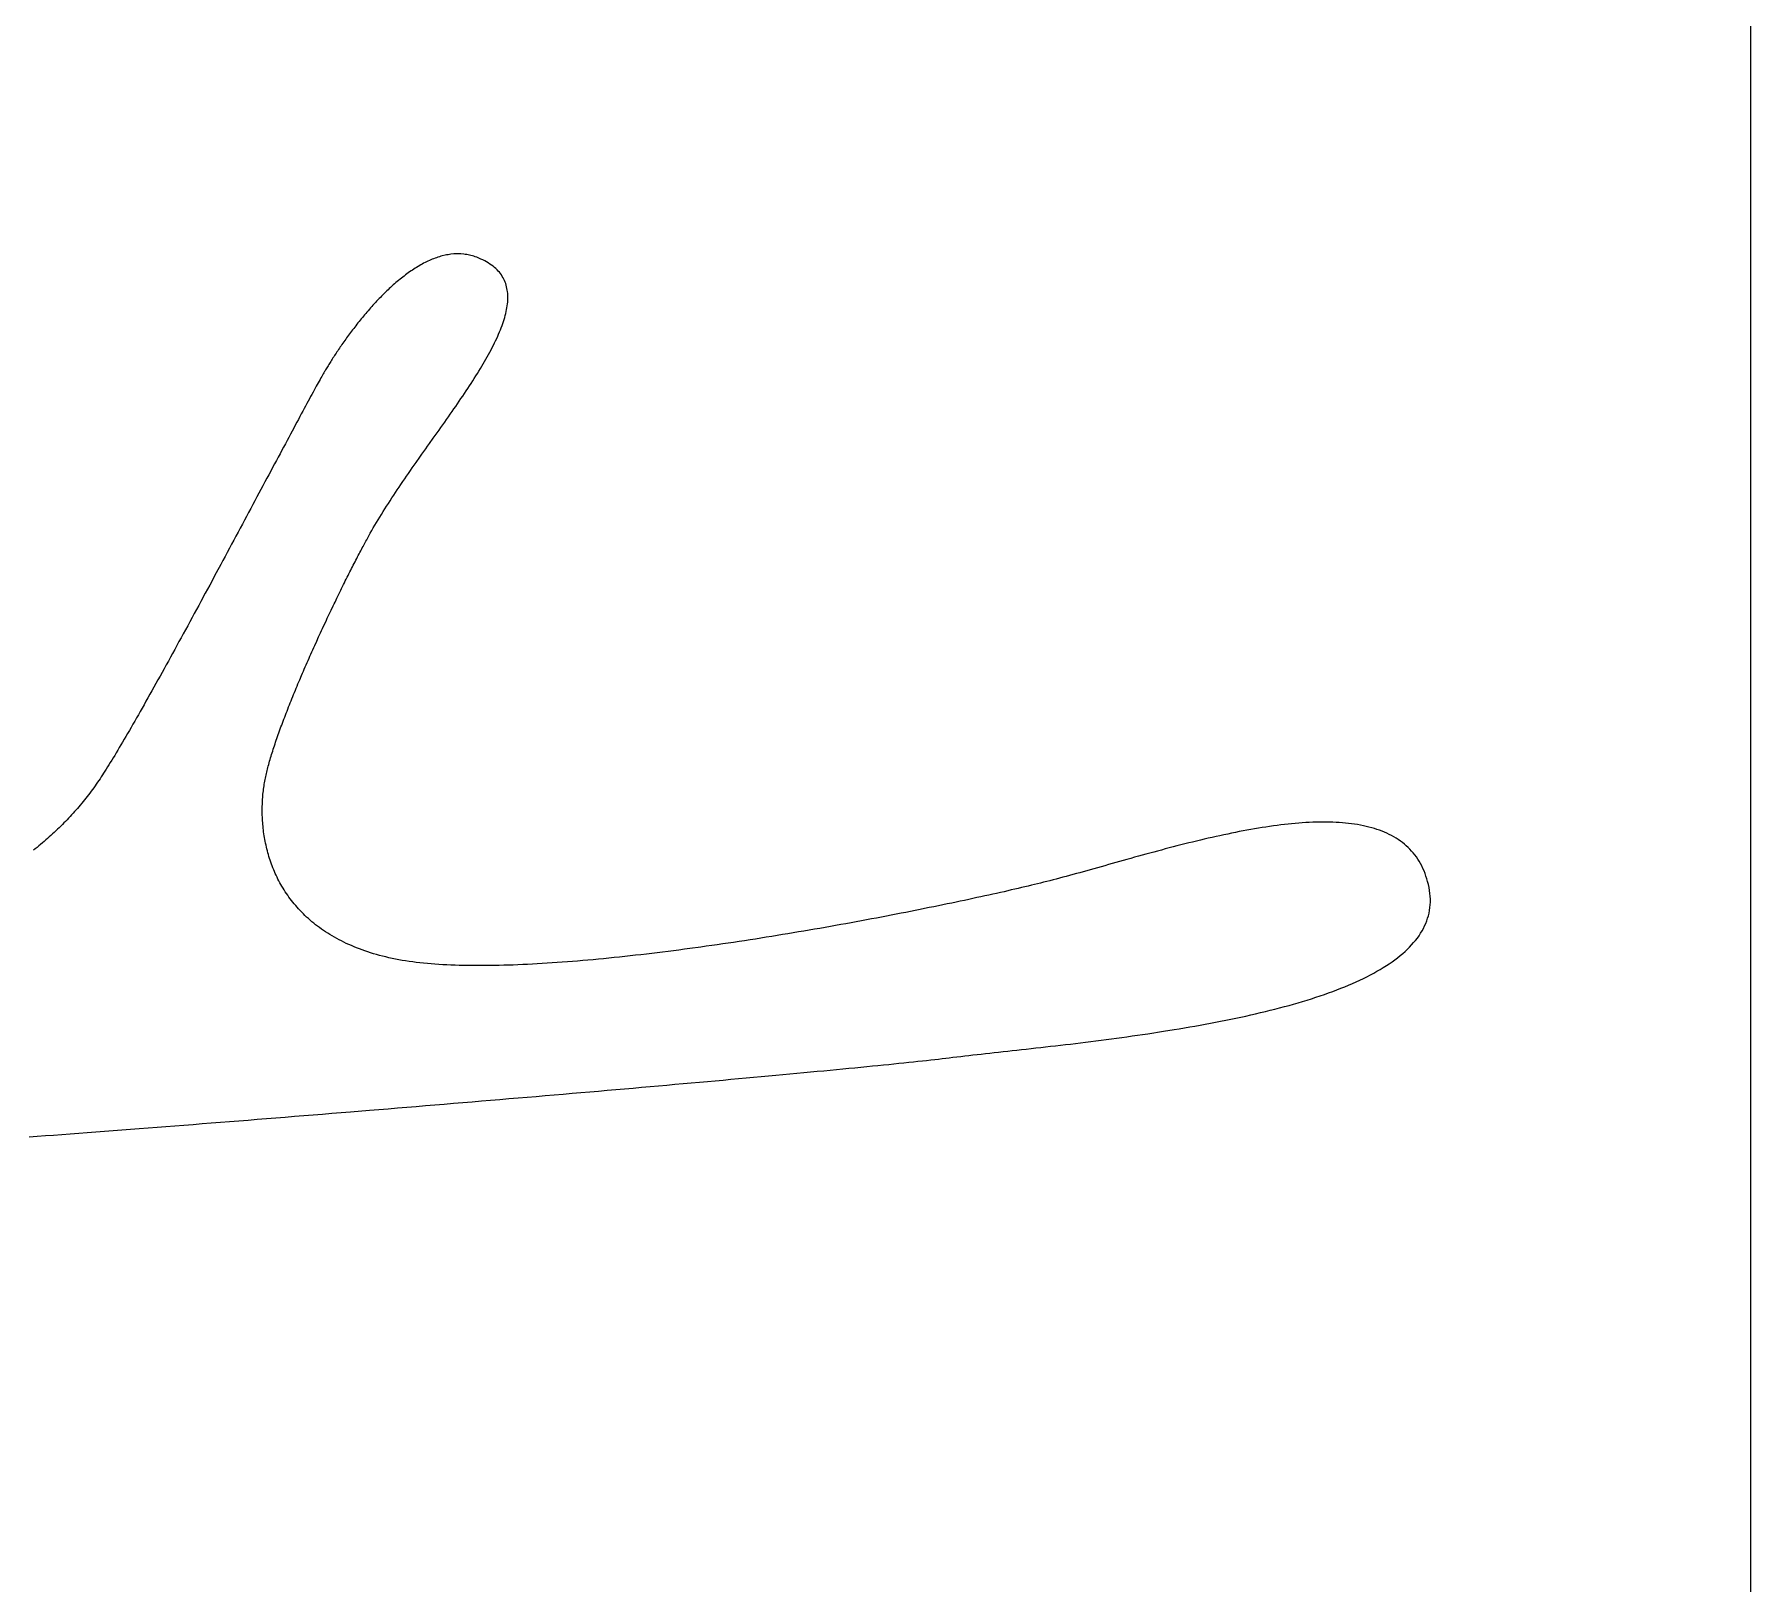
# Model space of a CAD drawing. Extents: x -220 to 640, y 0 to 300.
# Drawn here: x -65.29 to -20, y 171.78 to 212.65 of the extents above; entities that cross this region are included whole.
import ezdxf

# ---------------------------------------------------------------- set-up
doc = ezdxf.new("R2010")
doc.units = 0
doc.linetypes.add('CONTINUOUS2', pattern=[0])
doc.layers.get('0').update_dxf_attribs({"linetype": 'CONTINUOUS'})
doc.layers.add('FT_MACHINE', color=1, linetype='CONTINUOUS')

msp = doc.modelspace()

# ---------------------------------------------------------------- linework, layer by layer
at = {"linetype": 'CONTINUOUS2'}
for p, q in [((-55.166, 206.526), (-55.204, 206.504)), ((-55.092, 206.57), (-55.166, 206.526)), ((-55.054, 206.59), (-55.092, 206.57)), ((-55.017, 206.611), (-55.054, 206.59)), ((-54.98, 206.63), (-55.017, 206.611)), ((-54.942, 206.649), (-54.98, 206.63)), ((-54.904, 206.667), (-54.942, 206.649)), ((-54.867, 206.684), (-54.904, 206.667)), ((-54.791, 206.716), (-54.867, 206.684)), ((-54.753, 206.731), (-54.791, 206.716)), ((-54.715, 206.746), (-54.753, 206.731)), ((-54.677, 206.759), (-54.715, 206.746)), ((-54.639, 206.772), (-54.677, 206.759)), ((-54.602, 206.784), (-54.639, 206.772)), ((-54.563, 206.795), (-54.602, 206.784)), ((-54.525, 206.806), (-54.563, 206.795)), ((-54.449, 206.824), (-54.525, 206.806)), ((-54.411, 206.831), (-54.449, 206.824)), ((-54.373, 206.838), (-54.411, 206.831)), ((-54.335, 206.844), (-54.373, 206.838)), ((-54.297, 206.849), (-54.335, 206.844)), ((-54.221, 206.857), (-54.297, 206.849)), ((-54.183, 206.859), (-54.221, 206.857)), ((-54.145, 206.86), (-54.183, 206.859)), ((-54.069, 206.86), (-54.145, 206.86)), ((-54.032, 206.858), (-54.069, 206.86)), ((-53.956, 206.852), (-54.032, 206.858)), ((-53.918, 206.847), (-53.956, 206.852)), ((-53.88, 206.841), (-53.918, 206.847)), ((-53.843, 206.834), (-53.88, 206.841)), ((-53.805, 206.826), (-53.843, 206.834)), ((-53.768, 206.817), (-53.805, 206.826)), ((-53.73, 206.807), (-53.768, 206.817)), ((-53.693, 206.796), (-53.73, 206.807)), ((-53.656, 206.783), (-53.693, 206.796)), ((-53.618, 206.769), (-53.656, 206.783)), ((-53.562, 206.747), (-53.618, 206.769)), ((-53.507, 206.723), (-53.562, 206.747)), ((-53.455, 206.699), (-53.507, 206.723)), ((-53.405, 206.674), (-53.455, 206.699)), ((-53.357, 206.647), (-53.405, 206.674)), ((-53.311, 206.62), (-53.357, 206.647)), ((-53.267, 206.592), (-53.311, 206.62)), ((-53.226, 206.563), (-53.267, 206.592)), ((-53.186, 206.534), (-53.226, 206.563)), ((-53.149, 206.503), (-53.186, 206.534)), ((-55.748, 206.101), (-55.783, 206.07)), ((-55.713, 206.131), (-55.748, 206.101)), ((-55.677, 206.161), (-55.713, 206.131)), ((-55.641, 206.19), (-55.677, 206.161)), ((-55.606, 206.219), (-55.641, 206.19)), ((-55.57, 206.247), (-55.606, 206.219)), ((-55.533, 206.275), (-55.57, 206.247)), ((-55.497, 206.303), (-55.533, 206.275)), ((-55.461, 206.33), (-55.497, 206.303)), ((-55.388, 206.382), (-55.461, 206.33)), ((-55.351, 206.408), (-55.388, 206.382)), ((-55.315, 206.433), (-55.351, 206.408)), ((-55.278, 206.457), (-55.315, 206.433)), ((-55.241, 206.481), (-55.278, 206.457)), ((-55.204, 206.504), (-55.241, 206.481)), ((-53.114, 206.472), (-53.149, 206.503)), ((-53.08, 206.44), (-53.114, 206.472)), ((-53.049, 206.407), (-53.08, 206.44)), ((-53.019, 206.373), (-53.049, 206.407)), ((-52.992, 206.338), (-53.019, 206.373)), ((-52.966, 206.303), (-52.992, 206.338)), ((-52.942, 206.266), (-52.966, 206.303)), ((-52.92, 206.229), (-52.942, 206.266)), ((-52.901, 206.192), (-52.92, 206.229)), ((-52.882, 206.153), (-52.901, 206.192)), ((-52.866, 206.114), (-52.882, 206.153)), ((-52.851, 206.074), (-52.866, 206.114)), ((-52.838, 206.033), (-52.851, 206.074)), ((-56.226, 205.643), (-56.259, 205.609)), ((-56.193, 205.678), (-56.226, 205.643)), ((-56.16, 205.712), (-56.193, 205.678)), ((-56.127, 205.746), (-56.16, 205.712)), ((-56.093, 205.78), (-56.127, 205.746)), ((-56.059, 205.813), (-56.093, 205.78)), ((-56.026, 205.847), (-56.059, 205.813)), ((-55.991, 205.88), (-56.026, 205.847)), ((-55.957, 205.912), (-55.991, 205.88)), ((-55.923, 205.944), (-55.957, 205.912)), ((-55.888, 205.976), (-55.923, 205.944)), ((-55.853, 206.008), (-55.888, 205.976)), ((-55.818, 206.039), (-55.853, 206.008)), ((-55.783, 206.07), (-55.818, 206.039)), ((-52.827, 205.992), (-52.838, 206.033)), ((-52.818, 205.949), (-52.827, 205.992)), ((-52.81, 205.906), (-52.818, 205.949)), ((-52.804, 205.863), (-52.81, 205.906)), ((-52.799, 205.818), (-52.804, 205.863)), ((-52.8, 205.587), (-52.797, 205.634)), ((-52.796, 205.773), (-52.799, 205.818)), ((-52.797, 205.634), (-52.795, 205.681)), ((-52.795, 205.728), (-52.796, 205.773)), ((-52.795, 205.681), (-52.795, 205.728)), ((-56.634, 205.181), (-56.663, 205.145)), ((-56.604, 205.217), (-56.634, 205.181)), ((-56.574, 205.254), (-56.604, 205.217)), ((-56.543, 205.29), (-56.574, 205.254)), ((-56.513, 205.325), (-56.543, 205.29)), ((-56.482, 205.361), (-56.513, 205.325)), ((-56.45, 205.397), (-56.482, 205.361)), ((-56.419, 205.433), (-56.45, 205.397)), ((-56.388, 205.468), (-56.419, 205.433)), ((-56.356, 205.504), (-56.388, 205.468)), ((-56.324, 205.539), (-56.356, 205.504)), ((-56.291, 205.574), (-56.324, 205.539)), ((-56.259, 205.609), (-56.291, 205.574)), ((-52.894, 205.13), (-52.878, 205.183)), ((-52.878, 205.183), (-52.863, 205.235)), ((-52.863, 205.235), (-52.85, 205.287)), ((-52.85, 205.287), (-52.838, 205.339)), ((-52.838, 205.339), (-52.828, 205.389)), ((-52.828, 205.389), (-52.819, 205.44)), ((-52.819, 205.44), (-52.811, 205.489)), ((-52.811, 205.489), (-52.805, 205.538)), ((-52.805, 205.538), (-52.8, 205.587)), ((-56.997, 204.714), (-57.023, 204.679)), ((-56.971, 204.75), (-56.997, 204.714)), ((-56.945, 204.785), (-56.971, 204.75)), ((-56.918, 204.821), (-56.945, 204.785)), ((-56.891, 204.857), (-56.918, 204.821)), ((-56.863, 204.893), (-56.891, 204.857)), ((-56.836, 204.929), (-56.863, 204.893)), ((-56.808, 204.965), (-56.836, 204.929)), ((-56.779, 205.001), (-56.808, 204.965)), ((-56.751, 205.037), (-56.779, 205.001)), ((-56.722, 205.073), (-56.751, 205.037)), ((-56.693, 205.109), (-56.722, 205.073)), ((-56.663, 205.145), (-56.693, 205.109)), ((-53.063, 204.685), (-53.038, 204.742)), ((-53.038, 204.742), (-53.014, 204.799)), ((-53.014, 204.799), (-52.991, 204.855)), ((-52.991, 204.855), (-52.969, 204.911)), ((-52.969, 204.911), (-52.948, 204.967)), ((-52.948, 204.967), (-52.929, 205.022)), ((-52.929, 205.022), (-52.91, 205.076)), ((-52.91, 205.076), (-52.894, 205.13)), ((-57.308, 204.271), (-57.329, 204.239)), ((-57.286, 204.304), (-57.308, 204.271)), ((-57.264, 204.337), (-57.286, 204.304)), ((-57.241, 204.37), (-57.264, 204.337)), ((-57.218, 204.403), (-57.241, 204.37)), ((-57.195, 204.437), (-57.218, 204.403)), ((-57.172, 204.471), (-57.195, 204.437)), ((-57.148, 204.505), (-57.172, 204.471)), ((-57.124, 204.539), (-57.148, 204.505)), ((-57.099, 204.574), (-57.124, 204.539)), ((-57.074, 204.609), (-57.099, 204.574)), ((-57.049, 204.644), (-57.074, 204.609)), ((-57.023, 204.679), (-57.049, 204.644)), ((-53.303, 204.208), (-53.27, 204.269)), ((-53.27, 204.269), (-53.237, 204.33)), ((-53.237, 204.33), (-53.206, 204.39)), ((-53.206, 204.39), (-53.175, 204.45)), ((-53.175, 204.45), (-53.146, 204.509)), ((-53.146, 204.509), (-53.117, 204.568)), ((-53.117, 204.568), (-53.09, 204.627)), ((-53.09, 204.627), (-53.063, 204.685)), ((-57.588, 203.829), (-57.604, 203.804)), ((-57.572, 203.856), (-57.588, 203.829)), ((-57.556, 203.882), (-57.572, 203.856)), ((-57.539, 203.91), (-57.556, 203.882)), ((-57.522, 203.938), (-57.539, 203.91)), ((-57.505, 203.966), (-57.522, 203.938)), ((-57.487, 203.994), (-57.505, 203.966)), ((-57.469, 204.024), (-57.487, 203.994)), ((-57.45, 204.053), (-57.469, 204.024)), ((-57.431, 204.083), (-57.45, 204.053)), ((-57.411, 204.114), (-57.431, 204.083)), ((-57.391, 204.144), (-57.411, 204.114)), ((-57.371, 204.176), (-57.391, 204.144)), ((-57.35, 204.207), (-57.371, 204.176)), ((-57.329, 204.239), (-57.35, 204.207)), ((-53.56, 203.768), (-53.52, 203.832)), ((-53.52, 203.832), (-53.482, 203.896)), ((-53.482, 203.896), (-53.445, 203.959)), ((-53.445, 203.959), (-53.408, 204.022)), ((-53.408, 204.022), (-53.372, 204.084)), ((-53.372, 204.084), (-53.337, 204.146)), ((-53.337, 204.146), (-53.303, 204.208)), ((-57.851, 203.365), (-57.879, 203.315)), ((-57.824, 203.414), (-57.851, 203.365)), ((-57.799, 203.46), (-57.824, 203.414)), ((-57.774, 203.504), (-57.799, 203.46)), ((-57.751, 203.546), (-57.774, 203.504)), ((-57.728, 203.586), (-57.751, 203.546)), ((-57.707, 203.624), (-57.728, 203.586)), ((-57.687, 203.659), (-57.707, 203.624)), ((-57.668, 203.693), (-57.687, 203.659)), ((-57.651, 203.724), (-57.668, 203.693)), ((-57.634, 203.752), (-57.651, 203.724)), ((-57.619, 203.778), (-57.634, 203.752)), ((-57.604, 203.804), (-57.619, 203.778)), ((-53.852, 203.31), (-53.808, 203.376)), ((-53.808, 203.376), (-53.765, 203.443)), ((-53.765, 203.443), (-53.723, 203.508)), ((-53.723, 203.508), (-53.681, 203.574)), ((-53.681, 203.574), (-53.64, 203.639)), ((-53.64, 203.639), (-53.599, 203.704)), ((-53.599, 203.704), (-53.56, 203.768)), ((-58.1, 202.908), (-58.135, 202.843)), ((-58.065, 202.972), (-58.1, 202.908)), ((-58.032, 203.034), (-58.065, 202.972)), ((-57.999, 203.094), (-58.032, 203.034)), ((-57.968, 203.152), (-57.999, 203.094)), ((-57.937, 203.208), (-57.968, 203.152)), ((-57.907, 203.263), (-57.937, 203.208)), ((-57.879, 203.315), (-57.907, 203.263)), ((-54.172, 202.837), (-54.125, 202.905)), ((-54.125, 202.905), (-54.078, 202.973)), ((-54.078, 202.973), (-54.032, 203.041)), ((-54.032, 203.041), (-53.986, 203.109)), ((-53.986, 203.109), (-53.941, 203.176)), ((-53.941, 203.176), (-53.896, 203.243)), ((-53.896, 203.243), (-53.852, 203.31)), ((-58.324, 202.491), (-58.364, 202.416)), ((-58.285, 202.565), (-58.324, 202.491)), ((-58.246, 202.637), (-58.285, 202.565)), ((-58.208, 202.707), (-58.246, 202.637)), ((-58.171, 202.776), (-58.208, 202.707)), ((-58.135, 202.843), (-58.171, 202.776)), ((-54.462, 202.422), (-54.413, 202.491)), ((-54.413, 202.491), (-54.364, 202.561)), ((-54.364, 202.561), (-54.316, 202.63)), ((-54.316, 202.63), (-54.268, 202.699)), ((-54.268, 202.699), (-54.22, 202.768)), ((-54.22, 202.768), (-54.172, 202.837)), ((-58.577, 202.019), (-58.622, 201.935)), ((-58.533, 202.101), (-58.577, 202.019)), ((-58.49, 202.182), (-58.533, 202.101)), ((-58.447, 202.261), (-58.49, 202.182)), ((-58.406, 202.339), (-58.447, 202.261)), ((-58.364, 202.416), (-58.406, 202.339)), ((-54.863, 201.857), (-54.762, 201.999)), ((-54.762, 201.999), (-54.711, 202.07)), ((-54.711, 202.07), (-54.661, 202.141)), ((-54.661, 202.141), (-54.611, 202.211)), ((-54.611, 202.211), (-54.561, 202.281)), ((-54.561, 202.281), (-54.512, 202.352)), ((-54.512, 202.352), (-54.462, 202.422)), ((-58.807, 201.588), (-58.855, 201.498)), ((-58.76, 201.677), (-58.807, 201.588)), ((-58.713, 201.764), (-58.76, 201.677)), ((-58.667, 201.85), (-58.713, 201.764)), ((-58.622, 201.935), (-58.667, 201.85)), ((-55.116, 201.5), (-55.065, 201.571)), ((-55.065, 201.571), (-55.015, 201.643)), ((-55.015, 201.643), (-54.964, 201.714)), ((-54.964, 201.714), (-54.913, 201.786)), ((-54.913, 201.786), (-54.863, 201.857)), ((-59.053, 201.129), (-59.103, 201.034)), ((-59.002, 201.223), (-59.053, 201.129)), ((-58.953, 201.316), (-59.002, 201.223)), ((-58.904, 201.408), (-58.953, 201.316)), ((-58.855, 201.498), (-58.904, 201.408)), ((-55.418, 201.068), (-55.368, 201.14)), ((-55.368, 201.14), (-55.318, 201.212)), ((-55.318, 201.212), (-55.267, 201.284)), ((-55.267, 201.284), (-55.217, 201.356)), ((-55.217, 201.356), (-55.116, 201.5)), ((-59.311, 200.645), (-59.364, 200.546)), ((-59.258, 200.744), (-59.311, 200.645)), ((-59.206, 200.841), (-59.258, 200.744)), ((-59.154, 200.938), (-59.206, 200.841)), ((-59.103, 201.034), (-59.154, 200.938)), ((-55.712, 200.635), (-55.664, 200.707)), ((-55.664, 200.707), (-55.615, 200.779)), ((-55.615, 200.779), (-55.566, 200.852)), ((-55.566, 200.852), (-55.517, 200.924)), ((-55.517, 200.924), (-55.467, 200.996)), ((-55.467, 200.996), (-55.418, 201.068)), ((-59.525, 200.243), (-59.58, 200.141)), ((-59.471, 200.345), (-59.525, 200.243)), ((-59.417, 200.446), (-59.471, 200.345)), ((-59.364, 200.546), (-59.417, 200.446)), ((-56.041, 200.131), (-55.995, 200.203)), ((-55.995, 200.203), (-55.949, 200.275)), ((-55.949, 200.275), (-55.903, 200.347)), ((-55.903, 200.347), (-55.856, 200.419)), ((-55.856, 200.419), (-55.808, 200.491)), ((-55.808, 200.491), (-55.761, 200.563)), ((-55.761, 200.563), (-55.712, 200.635)), ((-59.745, 199.831), (-59.801, 199.727)), ((-59.69, 199.935), (-59.745, 199.831)), ((-59.635, 200.039), (-59.69, 199.935)), ((-59.58, 200.141), (-59.635, 200.039)), ((-56.303, 199.702), (-56.261, 199.773)), ((-56.261, 199.773), (-56.218, 199.844)), ((-56.218, 199.844), (-56.175, 199.916)), ((-56.175, 199.916), (-56.131, 199.987)), ((-56.131, 199.987), (-56.086, 200.059)), ((-56.086, 200.059), (-56.041, 200.131)), ((-60.027, 199.305), (-60.084, 199.198)), ((-59.97, 199.411), (-60.027, 199.305)), ((-59.914, 199.517), (-59.97, 199.411)), ((-59.857, 199.622), (-59.914, 199.517)), ((-59.801, 199.727), (-59.857, 199.622)), ((-56.558, 199.249), (-56.539, 199.284)), ((-56.539, 199.284), (-56.52, 199.318)), ((-56.52, 199.318), (-56.502, 199.352)), ((-56.502, 199.352), (-56.483, 199.385)), ((-56.483, 199.385), (-56.465, 199.418)), ((-56.465, 199.418), (-56.426, 199.488)), ((-56.426, 199.488), (-56.386, 199.559)), ((-56.386, 199.559), (-56.345, 199.63)), ((-56.345, 199.63), (-56.303, 199.702)), ((-60.257, 198.877), (-60.314, 198.769)), ((-60.199, 198.984), (-60.257, 198.877)), ((-60.142, 199.091), (-60.199, 198.984)), ((-60.084, 199.198), (-60.142, 199.091)), ((-56.784, 198.821), (-56.762, 198.863)), ((-56.762, 198.863), (-56.741, 198.904)), ((-56.741, 198.904), (-56.72, 198.945)), ((-56.72, 198.945), (-56.699, 198.985)), ((-56.699, 198.985), (-56.678, 199.024)), ((-56.678, 199.024), (-56.657, 199.063)), ((-56.657, 199.063), (-56.637, 199.102)), ((-56.637, 199.102), (-56.617, 199.14)), ((-56.617, 199.14), (-56.597, 199.177)), ((-56.597, 199.177), (-56.577, 199.213)), ((-56.577, 199.213), (-56.558, 199.249)), ((-60.488, 198.446), (-60.663, 198.122)), ((-60.372, 198.662), (-60.488, 198.446)), ((-60.314, 198.769), (-60.372, 198.662)), ((-57.036, 198.326), (-57.012, 198.374)), ((-57.012, 198.374), (-56.989, 198.421)), ((-56.989, 198.421), (-56.965, 198.467)), ((-56.965, 198.467), (-56.942, 198.513)), ((-56.942, 198.513), (-56.919, 198.559)), ((-56.919, 198.559), (-56.896, 198.604)), ((-56.896, 198.604), (-56.873, 198.648)), ((-56.873, 198.648), (-56.851, 198.692)), ((-56.851, 198.692), (-56.828, 198.736)), ((-56.828, 198.736), (-56.806, 198.778)), ((-56.806, 198.778), (-56.784, 198.821)), ((-60.663, 198.122), (-60.779, 197.906)), ((-57.255, 197.882), (-57.206, 197.984)), ((-57.206, 197.984), (-57.181, 198.034)), ((-57.181, 198.034), (-57.157, 198.083)), ((-57.157, 198.083), (-57.132, 198.133)), ((-57.132, 198.133), (-57.108, 198.182)), ((-57.108, 198.182), (-57.084, 198.23)), ((-57.084, 198.23), (-57.06, 198.279)), ((-57.06, 198.279), (-57.036, 198.326)), ((-61.012, 197.475), (-61.07, 197.368)), ((-60.954, 197.583), (-61.012, 197.475)), ((-60.896, 197.69), (-60.954, 197.583)), ((-60.779, 197.906), (-60.896, 197.69)), ((-57.457, 197.464), (-57.406, 197.57)), ((-57.406, 197.57), (-57.381, 197.623)), ((-57.381, 197.623), (-57.356, 197.675)), ((-57.356, 197.675), (-57.33, 197.728)), ((-57.33, 197.728), (-57.305, 197.779)), ((-57.305, 197.779), (-57.28, 197.831)), ((-57.28, 197.831), (-57.255, 197.882)), ((-61.244, 197.049), (-61.301, 196.944)), ((-61.186, 197.155), (-61.244, 197.049)), ((-61.128, 197.262), (-61.186, 197.155)), ((-61.07, 197.368), (-61.128, 197.262)), ((-57.687, 196.974), (-57.584, 197.194)), ((-57.584, 197.194), (-57.559, 197.248)), ((-57.559, 197.248), (-57.533, 197.303)), ((-57.533, 197.303), (-57.508, 197.357)), ((-57.508, 197.357), (-57.482, 197.41)), ((-57.482, 197.41), (-57.457, 197.464)), ((-61.473, 196.629), (-61.53, 196.526)), ((-61.416, 196.734), (-61.473, 196.629)), ((-61.359, 196.838), (-61.416, 196.734)), ((-61.301, 196.944), (-61.359, 196.838)), ((-57.891, 196.528), (-57.84, 196.64)), ((-57.84, 196.64), (-57.789, 196.752)), ((-57.789, 196.752), (-57.764, 196.808)), ((-57.764, 196.808), (-57.738, 196.863)), ((-57.738, 196.863), (-57.713, 196.919)), ((-57.713, 196.919), (-57.687, 196.974)), ((-61.754, 196.116), (-61.81, 196.016)), ((-61.699, 196.218), (-61.754, 196.116)), ((-61.642, 196.32), (-61.699, 196.218)), ((-61.586, 196.422), (-61.642, 196.32)), ((-61.53, 196.526), (-61.586, 196.422)), ((-58.092, 196.076), (-58.067, 196.133)), ((-58.067, 196.133), (-58.042, 196.189)), ((-58.042, 196.189), (-58.017, 196.246)), ((-58.017, 196.246), (-57.992, 196.302)), ((-57.992, 196.302), (-57.967, 196.359)), ((-57.967, 196.359), (-57.942, 196.415)), ((-57.942, 196.415), (-57.916, 196.471)), ((-57.916, 196.471), (-57.891, 196.528)), ((-61.974, 195.719), (-62.028, 195.621)), ((-61.92, 195.817), (-61.974, 195.719)), ((-61.865, 195.916), (-61.92, 195.817)), ((-61.81, 196.016), (-61.865, 195.916)), ((-58.286, 195.625), (-58.238, 195.737)), ((-58.238, 195.737), (-58.214, 195.794)), ((-58.214, 195.794), (-58.19, 195.85)), ((-58.19, 195.85), (-58.166, 195.907)), ((-58.166, 195.907), (-58.141, 195.963)), ((-58.141, 195.963), (-58.117, 196.02)), ((-58.117, 196.02), (-58.092, 196.076)), ((-62.24, 195.241), (-62.292, 195.148)), ((-62.188, 195.335), (-62.24, 195.241)), ((-62.135, 195.429), (-62.188, 195.335)), ((-62.082, 195.525), (-62.135, 195.429)), ((-62.028, 195.621), (-62.082, 195.525)), ((-58.471, 195.179), (-58.449, 195.235)), ((-58.449, 195.235), (-58.426, 195.29)), ((-58.426, 195.29), (-58.403, 195.345)), ((-58.403, 195.345), (-58.38, 195.401)), ((-58.38, 195.401), (-58.357, 195.457)), ((-58.357, 195.457), (-58.333, 195.513)), ((-58.333, 195.513), (-58.31, 195.569)), ((-58.31, 195.569), (-58.286, 195.625)), ((-62.495, 194.789), (-62.545, 194.702)), ((-62.445, 194.877), (-62.495, 194.789)), ((-62.395, 194.966), (-62.445, 194.877)), ((-62.344, 195.057), (-62.395, 194.966)), ((-62.292, 195.148), (-62.344, 195.057)), ((-58.644, 194.745), (-58.623, 194.798)), ((-58.623, 194.798), (-58.602, 194.852)), ((-58.602, 194.852), (-58.581, 194.906)), ((-58.581, 194.906), (-58.559, 194.96)), ((-58.559, 194.96), (-58.537, 195.015)), ((-58.537, 195.015), (-58.516, 195.07)), ((-58.516, 195.07), (-58.493, 195.124)), ((-58.493, 195.124), (-58.471, 195.179)), ((-62.737, 194.366), (-62.783, 194.286)), ((-62.69, 194.448), (-62.737, 194.366)), ((-62.642, 194.531), (-62.69, 194.448)), ((-62.594, 194.616), (-62.642, 194.531)), ((-62.545, 194.702), (-62.594, 194.616)), ((-58.819, 194.276), (-58.801, 194.327)), ((-58.801, 194.327), (-58.782, 194.378)), ((-58.782, 194.378), (-58.763, 194.43)), ((-58.763, 194.43), (-58.744, 194.481)), ((-58.744, 194.481), (-58.724, 194.534)), ((-58.724, 194.534), (-58.704, 194.586)), ((-58.704, 194.586), (-58.684, 194.639)), ((-58.684, 194.639), (-58.664, 194.692)), ((-58.664, 194.692), (-58.644, 194.745)), ((-63.005, 193.905), (-63.048, 193.833)), ((-62.962, 193.978), (-63.005, 193.905)), ((-62.919, 194.053), (-62.962, 193.978)), ((-62.874, 194.129), (-62.919, 194.053)), ((-62.829, 194.207), (-62.874, 194.129)), ((-62.783, 194.286), (-62.829, 194.207)), ((-58.971, 193.836), (-58.955, 193.883)), ((-58.955, 193.883), (-58.939, 193.931)), ((-58.939, 193.931), (-58.923, 193.979)), ((-58.923, 193.979), (-58.906, 194.028)), ((-58.906, 194.028), (-58.89, 194.077)), ((-58.89, 194.077), (-58.872, 194.126)), ((-58.872, 194.126), (-58.855, 194.176)), ((-58.855, 194.176), (-58.837, 194.226)), ((-58.837, 194.226), (-58.819, 194.276)), ((-63.286, 193.439), (-63.322, 193.38)), ((-63.248, 193.501), (-63.286, 193.439)), ((-63.209, 193.564), (-63.248, 193.501)), ((-63.17, 193.629), (-63.209, 193.564)), ((-63.13, 193.695), (-63.17, 193.629)), ((-63.089, 193.763), (-63.13, 193.695)), ((-63.048, 193.833), (-63.089, 193.763)), ((-59.106, 193.389), (-59.094, 193.432)), ((-59.094, 193.432), (-59.082, 193.475)), ((-59.082, 193.475), (-59.069, 193.518)), ((-59.069, 193.518), (-59.056, 193.562)), ((-59.056, 193.562), (-59.043, 193.606)), ((-59.043, 193.606), (-59.029, 193.651)), ((-59.029, 193.651), (-59.015, 193.697)), ((-59.015, 193.697), (-59.001, 193.743)), ((-59.001, 193.743), (-58.986, 193.789)), ((-58.986, 193.789), (-58.971, 193.836)), ((-63.59, 192.966), (-63.622, 192.918)), ((-63.557, 193.014), (-63.59, 192.966)), ((-63.525, 193.062), (-63.557, 193.014)), ((-63.493, 193.111), (-63.525, 193.062)), ((-63.461, 193.161), (-63.493, 193.111)), ((-63.427, 193.213), (-63.461, 193.161)), ((-63.393, 193.267), (-63.427, 193.213)), ((-63.358, 193.322), (-63.393, 193.267)), ((-63.322, 193.38), (-63.358, 193.322)), ((-59.217, 192.907), (-59.21, 192.948)), ((-59.21, 192.948), (-59.202, 192.989)), ((-59.202, 192.989), (-59.194, 193.029)), ((-59.194, 193.029), (-59.186, 193.069)), ((-59.186, 193.069), (-59.177, 193.108)), ((-59.177, 193.108), (-59.168, 193.147)), ((-59.168, 193.147), (-59.159, 193.186)), ((-59.159, 193.186), (-59.149, 193.226)), ((-59.149, 193.226), (-59.139, 193.266)), ((-59.139, 193.266), (-59.129, 193.306)), ((-59.129, 193.306), (-59.117, 193.348)), ((-59.117, 193.348), (-59.106, 193.389)), ((-63.932, 192.499), (-63.968, 192.454)), ((-63.896, 192.545), (-63.932, 192.499)), ((-63.861, 192.59), (-63.896, 192.545)), ((-63.826, 192.636), (-63.861, 192.59)), ((-63.791, 192.683), (-63.826, 192.636)), ((-63.757, 192.729), (-63.791, 192.683)), ((-63.723, 192.776), (-63.757, 192.729)), ((-63.689, 192.823), (-63.723, 192.776)), ((-63.655, 192.87), (-63.689, 192.823)), ((-63.622, 192.918), (-63.655, 192.87)), ((-59.267, 192.47), (-59.264, 192.516)), ((-59.264, 192.516), (-59.261, 192.561)), ((-59.261, 192.561), (-59.257, 192.605)), ((-59.257, 192.605), (-59.252, 192.65)), ((-59.252, 192.65), (-59.247, 192.693)), ((-59.247, 192.693), (-59.242, 192.737)), ((-59.242, 192.737), (-59.236, 192.78)), ((-59.236, 192.78), (-59.23, 192.823)), ((-59.23, 192.823), (-59.224, 192.865)), ((-59.224, 192.865), (-59.217, 192.907)), ((-64.308, 192.057), (-64.347, 192.014)), ((-64.269, 192.1), (-64.308, 192.057)), ((-64.23, 192.144), (-64.269, 192.1)), ((-64.191, 192.187), (-64.23, 192.144)), ((-64.153, 192.231), (-64.191, 192.187)), ((-64.115, 192.275), (-64.153, 192.231)), ((-64.078, 192.319), (-64.115, 192.275)), ((-64.041, 192.364), (-64.078, 192.319)), ((-64.004, 192.409), (-64.041, 192.364)), ((-63.968, 192.454), (-64.004, 192.409)), ((-59.277, 192.192), (-59.276, 192.239)), ((-59.277, 192.145), (-59.277, 192.192)), ((-59.276, 192.097), (-59.277, 192.145)), ((-59.276, 192.286), (-59.274, 192.333)), ((-59.276, 192.239), (-59.276, 192.286)), ((-59.275, 192.049), (-59.276, 192.097)), ((-59.273, 192.001), (-59.275, 192.049)), ((-59.274, 192.333), (-59.273, 192.379)), ((-59.273, 192.379), (-59.27, 192.425)), ((-59.27, 192.425), (-59.267, 192.47)), ((-64.763, 191.598), (-64.807, 191.557)), ((-64.72, 191.638), (-64.763, 191.598)), ((-64.677, 191.679), (-64.72, 191.638)), ((-64.634, 191.72), (-64.677, 191.679)), ((-64.592, 191.762), (-64.634, 191.72)), ((-64.55, 191.803), (-64.592, 191.762)), ((-64.509, 191.845), (-64.55, 191.803)), ((-64.468, 191.887), (-64.509, 191.845)), ((-64.427, 191.929), (-64.468, 191.887)), ((-64.387, 191.971), (-64.427, 191.929)), ((-64.347, 192.014), (-64.387, 191.971)), ((-59.271, 191.953), (-59.273, 192.001)), ((-59.268, 191.904), (-59.271, 191.953)), ((-59.265, 191.855), (-59.268, 191.904)), ((-59.261, 191.807), (-59.265, 191.855)), ((-59.256, 191.757), (-59.261, 191.807)), ((-59.251, 191.708), (-59.256, 191.757)), ((-59.245, 191.659), (-59.251, 191.708)), ((-59.239, 191.609), (-59.245, 191.659)), ((-59.232, 191.56), (-59.239, 191.609)), ((-33.596, 191.596), (-33.698, 191.575)), ((-33.495, 191.616), (-33.596, 191.596)), ((-33.393, 191.635), (-33.495, 191.616)), ((-33.292, 191.654), (-33.393, 191.635)), ((-33.191, 191.672), (-33.292, 191.654)), ((-33.091, 191.69), (-33.191, 191.672)), ((-32.991, 191.706), (-33.091, 191.69)), ((-32.891, 191.723), (-32.991, 191.706)), ((-32.792, 191.738), (-32.891, 191.723)), ((-32.694, 191.753), (-32.792, 191.738)), ((-32.595, 191.767), (-32.694, 191.753)), ((-32.498, 191.78), (-32.595, 191.767)), ((-32.401, 191.792), (-32.498, 191.78)), ((-32.304, 191.803), (-32.401, 191.792)), ((-32.208, 191.814), (-32.304, 191.803)), ((-32.113, 191.824), (-32.208, 191.814)), ((-32.018, 191.833), (-32.113, 191.824)), ((-31.924, 191.841), (-32.018, 191.833)), ((-31.831, 191.848), (-31.924, 191.841)), ((-31.738, 191.854), (-31.831, 191.848)), ((-31.646, 191.859), (-31.738, 191.854)), ((-31.555, 191.863), (-31.646, 191.859)), ((-31.464, 191.866), (-31.555, 191.863)), ((-31.375, 191.868), (-31.464, 191.866)), ((-31.198, 191.868), (-31.375, 191.868)), ((-31.111, 191.867), (-31.198, 191.868)), ((-31.025, 191.864), (-31.111, 191.867)), ((-30.94, 191.861), (-31.025, 191.864)), ((-30.856, 191.856), (-30.94, 191.861)), ((-30.773, 191.85), (-30.856, 191.856)), ((-30.691, 191.843), (-30.773, 191.85)), ((-30.61, 191.834), (-30.691, 191.843)), ((-30.529, 191.825), (-30.61, 191.834)), ((-30.451, 191.813), (-30.529, 191.825)), ((-30.373, 191.801), (-30.451, 191.813)), ((-30.296, 191.787), (-30.373, 191.801)), ((-30.221, 191.772), (-30.296, 191.787)), ((-30.146, 191.756), (-30.221, 191.772)), ((-30.073, 191.738), (-30.146, 191.756)), ((-30.001, 191.719), (-30.073, 191.738)), ((-29.93, 191.698), (-30.001, 191.719)), ((-29.861, 191.676), (-29.93, 191.698)), ((-29.793, 191.652), (-29.861, 191.676)), ((-29.726, 191.627), (-29.793, 191.652)), ((-29.661, 191.601), (-29.726, 191.627)), ((-29.597, 191.572), (-29.661, 191.601)), ((-65.266, 191.164), (-65.315, 191.126)), ((-65.219, 191.202), (-65.266, 191.164)), ((-65.171, 191.241), (-65.219, 191.202)), ((-65.124, 191.28), (-65.171, 191.241)), ((-65.078, 191.319), (-65.124, 191.28)), ((-65.031, 191.358), (-65.078, 191.319)), ((-64.986, 191.397), (-65.031, 191.358)), ((-64.941, 191.437), (-64.986, 191.397)), ((-64.895, 191.477), (-64.941, 191.437)), ((-64.851, 191.517), (-64.895, 191.477)), ((-64.807, 191.557), (-64.851, 191.517)), ((-59.225, 191.51), (-59.232, 191.56)), ((-59.216, 191.46), (-59.225, 191.51)), ((-59.208, 191.411), (-59.216, 191.46)), ((-59.198, 191.361), (-59.208, 191.411)), ((-59.188, 191.311), (-59.198, 191.361)), ((-59.177, 191.261), (-59.188, 191.311)), ((-59.166, 191.211), (-59.177, 191.261)), ((-59.154, 191.161), (-59.166, 191.211)), ((-59.141, 191.11), (-59.154, 191.161)), ((-35.549, 191.132), (-35.651, 191.104)), ((-35.447, 191.159), (-35.549, 191.132)), ((-35.344, 191.186), (-35.447, 191.159)), ((-35.242, 191.213), (-35.344, 191.186)), ((-35.139, 191.239), (-35.242, 191.213)), ((-35.036, 191.265), (-35.139, 191.239)), ((-34.83, 191.317), (-35.036, 191.265)), ((-34.726, 191.343), (-34.83, 191.317)), ((-34.623, 191.368), (-34.726, 191.343)), ((-34.52, 191.392), (-34.623, 191.368)), ((-34.417, 191.417), (-34.52, 191.392)), ((-34.314, 191.441), (-34.417, 191.417)), ((-34.211, 191.464), (-34.314, 191.441)), ((-34.108, 191.487), (-34.211, 191.464)), ((-34.005, 191.51), (-34.108, 191.487)), ((-33.903, 191.532), (-34.005, 191.51)), ((-33.8, 191.554), (-33.903, 191.532)), ((-33.698, 191.575), (-33.8, 191.554)), ((-29.535, 191.543), (-29.597, 191.572)), ((-29.474, 191.511), (-29.535, 191.543)), ((-29.414, 191.478), (-29.474, 191.511)), ((-29.356, 191.444), (-29.414, 191.478)), ((-29.299, 191.407), (-29.356, 191.444)), ((-29.244, 191.369), (-29.299, 191.407)), ((-29.191, 191.33), (-29.244, 191.369)), ((-29.139, 191.288), (-29.191, 191.33)), ((-29.088, 191.245), (-29.139, 191.288)), ((-29.04, 191.2), (-29.088, 191.245)), ((-28.993, 191.153), (-29.04, 191.2)), ((-28.948, 191.105), (-28.993, 191.153)), ((-59.128, 191.06), (-59.141, 191.11)), ((-59.113, 191.01), (-59.128, 191.06)), ((-59.099, 190.96), (-59.113, 191.01)), ((-59.083, 190.91), (-59.099, 190.96)), ((-59.067, 190.86), (-59.083, 190.91)), ((-59.05, 190.811), (-59.067, 190.86)), ((-59.032, 190.761), (-59.05, 190.811)), ((-59.013, 190.711), (-59.032, 190.761)), ((-58.994, 190.661), (-59.013, 190.711)), ((-37.141, 190.691), (-37.236, 190.665)), ((-37.045, 190.718), (-37.141, 190.691)), ((-36.949, 190.746), (-37.045, 190.718)), ((-36.852, 190.773), (-36.949, 190.746)), ((-36.754, 190.8), (-36.852, 190.773)), ((-36.656, 190.828), (-36.754, 190.8)), ((-36.557, 190.856), (-36.656, 190.828)), ((-36.458, 190.883), (-36.557, 190.856)), ((-36.358, 190.911), (-36.458, 190.883)), ((-36.258, 190.939), (-36.358, 190.911)), ((-36.158, 190.967), (-36.258, 190.939)), ((-36.057, 190.994), (-36.158, 190.967)), ((-35.956, 191.022), (-36.057, 190.994)), ((-35.855, 191.05), (-35.956, 191.022)), ((-35.753, 191.077), (-35.855, 191.05)), ((-35.651, 191.104), (-35.753, 191.077)), ((-28.904, 191.054), (-28.948, 191.105)), ((-28.862, 191.002), (-28.904, 191.054)), ((-28.822, 190.948), (-28.862, 191.002)), ((-28.784, 190.892), (-28.822, 190.948)), ((-28.747, 190.834), (-28.784, 190.892)), ((-28.713, 190.774), (-28.747, 190.834)), ((-28.68, 190.712), (-28.713, 190.774)), ((-28.649, 190.648), (-28.68, 190.712)), ((-58.974, 190.612), (-58.994, 190.661)), ((-58.953, 190.563), (-58.974, 190.612)), ((-58.931, 190.513), (-58.953, 190.563)), ((-58.908, 190.464), (-58.931, 190.513)), ((-58.885, 190.415), (-58.908, 190.464)), ((-58.861, 190.367), (-58.885, 190.415)), ((-58.836, 190.318), (-58.861, 190.367)), ((-58.81, 190.27), (-58.836, 190.318)), ((-58.783, 190.222), (-58.81, 190.27)), ((-58.756, 190.174), (-58.783, 190.222)), ((-38.899, 190.221), (-38.981, 190.201)), ((-38.819, 190.24), (-38.899, 190.221)), ((-38.739, 190.26), (-38.819, 190.24)), ((-38.658, 190.28), (-38.739, 190.26)), ((-38.576, 190.301), (-38.658, 190.28)), ((-38.493, 190.322), (-38.576, 190.301)), ((-38.408, 190.344), (-38.493, 190.322)), ((-38.323, 190.366), (-38.408, 190.344)), ((-38.237, 190.389), (-38.323, 190.366)), ((-38.151, 190.412), (-38.237, 190.389)), ((-38.063, 190.436), (-38.151, 190.412)), ((-37.974, 190.46), (-38.063, 190.436)), ((-37.885, 190.484), (-37.974, 190.46)), ((-37.794, 190.509), (-37.885, 190.484)), ((-37.703, 190.534), (-37.794, 190.509)), ((-37.611, 190.56), (-37.703, 190.534)), ((-37.519, 190.586), (-37.611, 190.56)), ((-37.425, 190.612), (-37.519, 190.586)), ((-37.331, 190.638), (-37.425, 190.612)), ((-37.236, 190.665), (-37.331, 190.638)), ((-28.62, 190.583), (-28.649, 190.648)), ((-28.593, 190.515), (-28.62, 190.583)), ((-28.568, 190.445), (-28.593, 190.515)), ((-28.545, 190.373), (-28.568, 190.445)), ((-28.524, 190.299), (-28.545, 190.373)), ((-28.505, 190.222), (-28.524, 190.299)), ((-28.488, 190.144), (-28.505, 190.222)), ((-58.727, 190.126), (-58.756, 190.174)), ((-58.698, 190.079), (-58.727, 190.126)), ((-58.668, 190.032), (-58.698, 190.079)), ((-58.637, 189.985), (-58.668, 190.032)), ((-58.605, 189.938), (-58.637, 189.985)), ((-58.572, 189.892), (-58.605, 189.938)), ((-58.539, 189.846), (-58.572, 189.892)), ((-58.504, 189.8), (-58.539, 189.846)), ((-58.468, 189.755), (-58.504, 189.8)), ((-40.856, 189.78), (-40.969, 189.756)), ((-40.744, 189.804), (-40.856, 189.78)), ((-40.634, 189.828), (-40.744, 189.804)), ((-40.524, 189.851), (-40.634, 189.828)), ((-40.416, 189.875), (-40.524, 189.851)), ((-40.31, 189.898), (-40.416, 189.875)), ((-40.205, 189.921), (-40.31, 189.898)), ((-40.101, 189.944), (-40.205, 189.921)), ((-39.999, 189.967), (-40.101, 189.944)), ((-39.898, 189.989), (-39.999, 189.967)), ((-39.799, 190.011), (-39.898, 189.989)), ((-39.702, 190.033), (-39.799, 190.011)), ((-39.606, 190.055), (-39.702, 190.033)), ((-39.512, 190.077), (-39.606, 190.055)), ((-39.419, 190.098), (-39.512, 190.077)), ((-39.328, 190.119), (-39.419, 190.098)), ((-39.239, 190.14), (-39.328, 190.119)), ((-39.151, 190.161), (-39.239, 190.14)), ((-39.066, 190.181), (-39.151, 190.161)), ((-38.981, 190.201), (-39.066, 190.181)), ((-28.474, 190.065), (-28.488, 190.144)), ((-28.463, 189.987), (-28.474, 190.065)), ((-28.457, 189.91), (-28.463, 189.987)), ((-28.453, 189.834), (-28.457, 189.91)), ((-28.453, 189.759), (-28.453, 189.834)), ((-58.432, 189.71), (-58.468, 189.755)), ((-58.394, 189.665), (-58.432, 189.71)), ((-58.356, 189.621), (-58.394, 189.665)), ((-58.316, 189.577), (-58.356, 189.621)), ((-58.276, 189.533), (-58.316, 189.577)), ((-58.235, 189.49), (-58.276, 189.533)), ((-58.192, 189.448), (-58.235, 189.49)), ((-58.149, 189.405), (-58.192, 189.448)), ((-58.105, 189.363), (-58.149, 189.405)), ((-58.059, 189.322), (-58.105, 189.363)), ((-58.013, 189.281), (-58.059, 189.322)), ((-43.068, 189.337), (-43.2, 189.312)), ((-42.937, 189.362), (-43.068, 189.337)), ((-42.807, 189.387), (-42.937, 189.362)), ((-42.677, 189.412), (-42.807, 189.387)), ((-42.548, 189.437), (-42.677, 189.412)), ((-42.42, 189.462), (-42.548, 189.437)), ((-42.294, 189.487), (-42.42, 189.462)), ((-42.168, 189.512), (-42.294, 189.487)), ((-42.043, 189.536), (-42.168, 189.512)), ((-41.919, 189.561), (-42.043, 189.536)), ((-41.797, 189.586), (-41.919, 189.561)), ((-41.675, 189.611), (-41.797, 189.586)), ((-41.554, 189.635), (-41.675, 189.611)), ((-41.435, 189.66), (-41.554, 189.635)), ((-41.317, 189.684), (-41.435, 189.66)), ((-41.2, 189.708), (-41.317, 189.684)), ((-41.084, 189.732), (-41.2, 189.708)), ((-40.969, 189.756), (-41.084, 189.732)), ((-28.548, 189.262), (-28.525, 189.33)), ((-28.525, 189.33), (-28.505, 189.399)), ((-28.505, 189.399), (-28.488, 189.469)), ((-28.488, 189.469), (-28.474, 189.54)), ((-28.474, 189.54), (-28.464, 189.612)), ((-28.464, 189.612), (-28.457, 189.685)), ((-28.457, 189.685), (-28.453, 189.759)), ((-57.965, 189.241), (-58.013, 189.281)), ((-57.917, 189.201), (-57.965, 189.241)), ((-57.867, 189.161), (-57.917, 189.201)), ((-57.817, 189.122), (-57.867, 189.161)), ((-57.765, 189.084), (-57.817, 189.122)), ((-57.712, 189.046), (-57.765, 189.084)), ((-57.658, 189.009), (-57.712, 189.046)), ((-57.603, 188.972), (-57.658, 189.009)), ((-57.547, 188.936), (-57.603, 188.972)), ((-57.49, 188.9), (-57.547, 188.936)), ((-57.432, 188.865), (-57.49, 188.9)), ((-57.372, 188.831), (-57.432, 188.865)), ((-45.689, 188.875), (-45.832, 188.852)), ((-45.547, 188.899), (-45.689, 188.875)), ((-45.405, 188.922), (-45.547, 188.899)), ((-45.263, 188.946), (-45.405, 188.922)), ((-45.122, 188.969), (-45.263, 188.946)), ((-44.981, 188.993), (-45.122, 188.969)), ((-44.84, 189.017), (-44.981, 188.993)), ((-44.7, 189.041), (-44.84, 189.017)), ((-44.561, 189.065), (-44.7, 189.041)), ((-44.422, 189.09), (-44.561, 189.065)), ((-44.284, 189.114), (-44.422, 189.09)), ((-44.146, 189.139), (-44.284, 189.114)), ((-44.009, 189.163), (-44.146, 189.139)), ((-43.873, 189.188), (-44.009, 189.163)), ((-43.737, 189.213), (-43.873, 189.188)), ((-43.601, 189.238), (-43.737, 189.213)), ((-43.467, 189.262), (-43.601, 189.238)), ((-43.333, 189.287), (-43.467, 189.262)), ((-43.2, 189.312), (-43.333, 189.287)), ((-28.796, 188.809), (-28.752, 188.871)), ((-28.752, 188.871), (-28.711, 188.934)), ((-28.711, 188.934), (-28.672, 188.998)), ((-28.672, 188.998), (-28.637, 189.062)), ((-28.637, 189.062), (-28.604, 189.128)), ((-28.604, 189.128), (-28.575, 189.194)), ((-28.575, 189.194), (-28.548, 189.262)), ((-57.312, 188.797), (-57.372, 188.831)), ((-57.25, 188.764), (-57.312, 188.797)), ((-57.187, 188.732), (-57.25, 188.764)), ((-57.123, 188.7), (-57.187, 188.732)), ((-57.058, 188.669), (-57.123, 188.7)), ((-56.991, 188.638), (-57.058, 188.669)), ((-56.924, 188.609), (-56.991, 188.638)), ((-56.855, 188.579), (-56.924, 188.609)), ((-56.785, 188.551), (-56.855, 188.579)), ((-56.714, 188.524), (-56.785, 188.551)), ((-56.641, 188.497), (-56.714, 188.524)), ((-56.568, 188.471), (-56.641, 188.497)), ((-56.492, 188.445), (-56.568, 188.471)), ((-56.416, 188.421), (-56.492, 188.445)), ((-56.339, 188.397), (-56.416, 188.421)), ((-48.854, 188.421), (-48.997, 188.403)), ((-48.711, 188.438), (-48.854, 188.421)), ((-48.567, 188.456), (-48.711, 188.438)), ((-48.424, 188.475), (-48.567, 188.456)), ((-48.28, 188.493), (-48.424, 188.475)), ((-48.136, 188.512), (-48.28, 188.493)), ((-47.992, 188.531), (-48.136, 188.512)), ((-47.703, 188.571), (-47.992, 188.531)), ((-47.559, 188.591), (-47.703, 188.571)), ((-47.414, 188.612), (-47.559, 188.591)), ((-47.27, 188.632), (-47.414, 188.612)), ((-47.126, 188.653), (-47.27, 188.632)), ((-46.981, 188.674), (-47.126, 188.653)), ((-46.837, 188.696), (-46.981, 188.674)), ((-46.693, 188.718), (-46.837, 188.696)), ((-46.549, 188.739), (-46.693, 188.718)), ((-46.405, 188.762), (-46.549, 188.739)), ((-46.261, 188.784), (-46.405, 188.762)), ((-46.118, 188.806), (-46.261, 188.784)), ((-45.975, 188.829), (-46.118, 188.806)), ((-45.832, 188.852), (-45.975, 188.829)), ((-29.183, 188.4), (-29.12, 188.456)), ((-29.12, 188.456), (-29.059, 188.513)), ((-29.059, 188.513), (-29.002, 188.57)), ((-29.002, 188.57), (-28.946, 188.629)), ((-28.946, 188.629), (-28.893, 188.688)), ((-28.893, 188.688), (-28.843, 188.748)), ((-28.843, 188.748), (-28.796, 188.809)), ((-56.26, 188.374), (-56.339, 188.397)), ((-56.18, 188.352), (-56.26, 188.374)), ((-56.099, 188.33), (-56.18, 188.352)), ((-56.016, 188.31), (-56.099, 188.33)), ((-55.932, 188.29), (-56.016, 188.31)), ((-55.847, 188.272), (-55.932, 188.29)), ((-55.76, 188.254), (-55.847, 188.272)), ((-55.672, 188.237), (-55.76, 188.254)), ((-55.583, 188.221), (-55.672, 188.237)), ((-55.492, 188.205), (-55.583, 188.221)), ((-55.401, 188.191), (-55.492, 188.205)), ((-55.307, 188.178), (-55.401, 188.191)), ((-55.212, 188.166), (-55.307, 188.178)), ((-55.116, 188.154), (-55.212, 188.166)), ((-55.019, 188.144), (-55.116, 188.154)), ((-54.92, 188.134), (-55.019, 188.144)), ((-54.82, 188.126), (-54.92, 188.134)), ((-54.718, 188.118), (-54.82, 188.126)), ((-54.615, 188.111), (-54.718, 188.118)), ((-54.51, 188.105), (-54.615, 188.111)), ((-54.404, 188.1), (-54.51, 188.105)), ((-54.296, 188.095), (-54.404, 188.1)), ((-54.187, 188.091), (-54.296, 188.095)), ((-54.077, 188.088), (-54.187, 188.091)), ((-53.965, 188.085), (-54.077, 188.088)), ((-53.852, 188.083), (-53.965, 188.085)), ((-53.738, 188.082), (-53.852, 188.083)), ((-53.623, 188.081), (-53.738, 188.082)), ((-53.388, 188.081), (-53.623, 188.081)), ((-53.269, 188.083), (-53.388, 188.081)), ((-53.148, 188.085), (-53.269, 188.083)), ((-53.027, 188.087), (-53.148, 188.085)), ((-52.905, 188.09), (-53.027, 188.087)), ((-52.781, 188.094), (-52.905, 188.09)), ((-52.657, 188.098), (-52.781, 188.094)), ((-52.531, 188.103), (-52.657, 188.098)), ((-52.404, 188.108), (-52.531, 188.103)), ((-52.277, 188.114), (-52.404, 188.108)), ((-52.148, 188.12), (-52.277, 188.114)), ((-52.019, 188.127), (-52.148, 188.12)), ((-51.889, 188.135), (-52.019, 188.127)), ((-51.758, 188.143), (-51.889, 188.135)), ((-51.626, 188.152), (-51.758, 188.143)), ((-51.493, 188.161), (-51.626, 188.152)), ((-51.359, 188.17), (-51.493, 188.161)), ((-51.225, 188.181), (-51.359, 188.17)), ((-51.09, 188.191), (-51.225, 188.181)), ((-50.954, 188.202), (-51.09, 188.191)), ((-50.818, 188.214), (-50.954, 188.202)), ((-50.681, 188.226), (-50.818, 188.214)), ((-50.544, 188.238), (-50.681, 188.226)), ((-50.405, 188.251), (-50.544, 188.238)), ((-50.267, 188.265), (-50.405, 188.251)), ((-50.127, 188.278), (-50.267, 188.265)), ((-49.987, 188.293), (-50.127, 188.278)), ((-49.847, 188.307), (-49.987, 188.293)), ((-49.706, 188.322), (-49.847, 188.307)), ((-49.565, 188.338), (-49.706, 188.322)), ((-49.424, 188.354), (-49.565, 188.338)), ((-49.282, 188.37), (-49.424, 188.354)), ((-49.139, 188.386), (-49.282, 188.37)), ((-48.997, 188.403), (-49.139, 188.386)), ((-29.861, 187.932), (-29.777, 187.981)), ((-29.777, 187.981), (-29.694, 188.031)), ((-29.694, 188.031), (-29.614, 188.081)), ((-29.614, 188.081), (-29.537, 188.132)), ((-29.537, 188.132), (-29.461, 188.184)), ((-29.461, 188.184), (-29.388, 188.237)), ((-29.388, 188.237), (-29.317, 188.291)), ((-29.317, 188.291), (-29.249, 188.345)), ((-29.249, 188.345), (-29.183, 188.4)), ((-30.816, 187.484), (-30.712, 187.525)), ((-30.712, 187.525), (-30.61, 187.568)), ((-30.61, 187.568), (-30.509, 187.611)), ((-30.509, 187.611), (-30.411, 187.655)), ((-30.411, 187.655), (-30.314, 187.699)), ((-30.314, 187.699), (-30.22, 187.744)), ((-30.22, 187.744), (-30.127, 187.79)), ((-30.127, 187.79), (-30.036, 187.837)), ((-30.036, 187.837), (-29.948, 187.884)), ((-29.948, 187.884), (-29.861, 187.932)), ((-32.182, 187.033), (-32.061, 187.068)), ((-32.061, 187.068), (-31.941, 187.102)), ((-31.941, 187.102), (-31.822, 187.138)), ((-31.822, 187.138), (-31.704, 187.174)), ((-31.704, 187.174), (-31.588, 187.21)), ((-31.588, 187.21), (-31.473, 187.247)), ((-31.473, 187.247), (-31.36, 187.285)), ((-31.36, 187.285), (-31.248, 187.323)), ((-31.248, 187.323), (-31.137, 187.363)), ((-31.137, 187.363), (-31.028, 187.402)), ((-31.028, 187.402), (-30.921, 187.443)), ((-30.921, 187.443), (-30.816, 187.484)), ((-34.122, 186.587), (-33.987, 186.613)), ((-33.987, 186.613), (-33.853, 186.64)), ((-33.853, 186.64), (-33.72, 186.667)), ((-33.72, 186.667), (-33.587, 186.695)), ((-33.587, 186.695), (-33.455, 186.723)), ((-33.455, 186.723), (-33.324, 186.752)), ((-33.324, 186.752), (-33.193, 186.781)), ((-33.193, 186.781), (-33.063, 186.81)), ((-33.063, 186.81), (-32.934, 186.841)), ((-32.934, 186.841), (-32.807, 186.871)), ((-32.807, 186.871), (-32.68, 186.903)), ((-32.68, 186.903), (-32.554, 186.935)), ((-32.554, 186.935), (-32.429, 186.967)), ((-32.429, 186.967), (-32.305, 187)), ((-32.305, 187), (-32.182, 187.033)), ((-37.007, 186.133), (-36.87, 186.151)), ((-36.87, 186.151), (-36.733, 186.169)), ((-36.733, 186.169), (-36.595, 186.188)), ((-36.595, 186.188), (-36.458, 186.207)), ((-36.458, 186.207), (-36.32, 186.226)), ((-36.32, 186.226), (-36.182, 186.246)), ((-36.182, 186.246), (-36.044, 186.266)), ((-36.044, 186.266), (-35.905, 186.286)), ((-35.905, 186.286), (-35.491, 186.349)), ((-35.491, 186.349), (-35.215, 186.393)), ((-35.215, 186.393), (-35.077, 186.416)), ((-35.077, 186.416), (-34.94, 186.439)), ((-34.94, 186.439), (-34.802, 186.463)), ((-34.802, 186.463), (-34.666, 186.487)), ((-34.666, 186.487), (-34.529, 186.511)), ((-34.529, 186.511), (-34.393, 186.536)), ((-34.393, 186.536), (-34.257, 186.561)), ((-34.257, 186.561), (-34.122, 186.587)), ((-40.845, 185.687), (-40.74, 185.699)), ((-40.74, 185.699), (-40.633, 185.712)), ((-40.633, 185.712), (-40.525, 185.724)), ((-40.525, 185.724), (-40.415, 185.736)), ((-40.415, 185.736), (-40.304, 185.749)), ((-40.304, 185.749), (-40.191, 185.761)), ((-40.191, 185.761), (-40.077, 185.774)), ((-40.077, 185.774), (-39.961, 185.787)), ((-39.961, 185.787), (-39.844, 185.8)), ((-39.844, 185.8), (-39.725, 185.813)), ((-39.725, 185.813), (-39.605, 185.826)), ((-39.605, 185.826), (-39.484, 185.839)), ((-39.484, 185.839), (-39.362, 185.853)), ((-39.362, 185.853), (-39.239, 185.867)), ((-39.239, 185.867), (-39.114, 185.88)), ((-39.114, 185.88), (-38.989, 185.895)), ((-38.989, 185.895), (-38.862, 185.909)), ((-38.862, 185.909), (-38.735, 185.923)), ((-38.735, 185.923), (-38.606, 185.938)), ((-38.606, 185.938), (-38.477, 185.953)), ((-38.477, 185.953), (-38.346, 185.968)), ((-38.346, 185.968), (-38.215, 185.983)), ((-38.215, 185.983), (-38.084, 185.999)), ((-38.084, 185.999), (-37.951, 186.014)), ((-37.951, 186.014), (-37.818, 186.031)), ((-37.818, 186.031), (-37.684, 186.047)), ((-37.684, 186.047), (-37.549, 186.063)), ((-37.549, 186.063), (-37.414, 186.08)), ((-37.414, 186.08), (-37.279, 186.097)), ((-37.279, 186.097), (-37.143, 186.115)), ((-37.143, 186.115), (-37.007, 186.133)), ((-45.353, 185.225), (-45.169, 185.242)), ((-45.169, 185.242), (-44.988, 185.259)), ((-44.988, 185.259), (-44.809, 185.276)), ((-44.809, 185.276), (-44.633, 185.293)), ((-44.633, 185.293), (-44.459, 185.309)), ((-44.459, 185.309), (-44.289, 185.325)), ((-44.289, 185.325), (-44.121, 185.341)), ((-44.121, 185.341), (-43.956, 185.357)), ((-43.956, 185.357), (-43.794, 185.373)), ((-43.794, 185.373), (-43.635, 185.389)), ((-43.635, 185.389), (-43.478, 185.404)), ((-43.478, 185.404), (-43.325, 185.419)), ((-43.325, 185.419), (-43.175, 185.434)), ((-43.175, 185.434), (-43.029, 185.449)), ((-43.029, 185.449), (-42.885, 185.463)), ((-42.885, 185.463), (-42.745, 185.477)), ((-42.745, 185.477), (-42.608, 185.491)), ((-42.608, 185.491), (-42.474, 185.505)), ((-42.474, 185.505), (-42.343, 185.519)), ((-42.343, 185.519), (-42.217, 185.532)), ((-42.217, 185.532), (-42.093, 185.545)), ((-42.093, 185.545), (-41.974, 185.558)), ((-41.974, 185.558), (-41.857, 185.571)), ((-41.857, 185.571), (-41.745, 185.583)), ((-41.745, 185.583), (-41.636, 185.595)), ((-41.636, 185.595), (-41.531, 185.607)), ((-41.531, 185.607), (-41.43, 185.618)), ((-41.43, 185.618), (-41.332, 185.63)), ((-41.332, 185.63), (-41.239, 185.641)), ((-41.239, 185.641), (-41.149, 185.651)), ((-41.149, 185.651), (-41.05, 185.663)), ((-41.05, 185.663), (-40.948, 185.675)), ((-40.948, 185.675), (-40.845, 185.687)), ((-50.403, 184.774), (-50.173, 184.794)), ((-50.173, 184.794), (-49.944, 184.814)), ((-49.944, 184.814), (-49.717, 184.834)), ((-49.717, 184.834), (-49.491, 184.853)), ((-49.491, 184.853), (-49.266, 184.873)), ((-49.266, 184.873), (-49.043, 184.893)), ((-49.043, 184.893), (-48.822, 184.912)), ((-48.822, 184.912), (-48.602, 184.931)), ((-48.602, 184.931), (-48.385, 184.951)), ((-48.385, 184.951), (-48.168, 184.97)), ((-48.168, 184.97), (-47.954, 184.989)), ((-47.954, 184.989), (-47.741, 185.008)), ((-47.741, 185.008), (-47.531, 185.026)), ((-47.531, 185.026), (-47.322, 185.045)), ((-47.322, 185.045), (-47.115, 185.064)), ((-47.115, 185.064), (-46.91, 185.082)), ((-46.91, 185.082), (-46.708, 185.101)), ((-46.708, 185.101), (-46.508, 185.119)), ((-46.508, 185.119), (-46.309, 185.137)), ((-46.309, 185.137), (-46.113, 185.155)), ((-46.113, 185.155), (-45.92, 185.173)), ((-45.92, 185.173), (-45.728, 185.19)), ((-45.728, 185.19), (-45.539, 185.208)), ((-45.539, 185.208), (-45.353, 185.225)), ((-55.706, 184.328), (-55.459, 184.348)), ((-55.459, 184.348), (-55.212, 184.368)), ((-55.212, 184.368), (-54.966, 184.389)), ((-54.966, 184.389), (-54.719, 184.409)), ((-54.719, 184.409), (-54.474, 184.43)), ((-54.474, 184.43), (-54.228, 184.45)), ((-54.228, 184.45), (-53.983, 184.47)), ((-53.983, 184.47), (-53.739, 184.491)), ((-53.739, 184.491), (-53.495, 184.511)), ((-53.495, 184.511), (-53.252, 184.532)), ((-53.252, 184.532), (-53.01, 184.552)), ((-53.01, 184.552), (-52.768, 184.572)), ((-52.768, 184.572), (-52.527, 184.593)), ((-52.527, 184.593), (-52.287, 184.613)), ((-52.287, 184.613), (-52.048, 184.633)), ((-52.048, 184.633), (-51.81, 184.654)), ((-51.81, 184.654), (-51.572, 184.674)), ((-51.572, 184.674), (-51.336, 184.694)), ((-51.336, 184.694), (-51.101, 184.714)), ((-51.101, 184.714), (-50.867, 184.734)), ((-50.867, 184.734), (-50.635, 184.754)), ((-50.635, 184.754), (-50.403, 184.774)), ((-61.342, 183.876), (-61.103, 183.894)), ((-61.103, 183.894), (-60.863, 183.913)), ((-60.863, 183.913), (-60.623, 183.932)), ((-60.623, 183.932), (-60.381, 183.951)), ((-60.381, 183.951), (-60.139, 183.97)), ((-60.139, 183.97), (-59.896, 183.989)), ((-59.896, 183.989), (-59.652, 184.009)), ((-59.652, 184.009), (-59.408, 184.028)), ((-59.408, 184.028), (-59.163, 184.048)), ((-59.163, 184.048), (-58.918, 184.067)), ((-58.918, 184.067), (-58.672, 184.087)), ((-58.672, 184.087), (-58.426, 184.107)), ((-58.426, 184.107), (-58.18, 184.127)), ((-58.18, 184.127), (-57.933, 184.146)), ((-57.933, 184.146), (-57.686, 184.166)), ((-57.686, 184.166), (-57.439, 184.186)), ((-57.439, 184.186), (-57.191, 184.206)), ((-57.191, 184.206), (-56.944, 184.227)), ((-56.944, 184.227), (-56.449, 184.267)), ((-56.449, 184.267), (-55.953, 184.307)), ((-55.953, 184.307), (-55.706, 184.328)), ((-65.429, 183.564), (-65.215, 183.58)), ((-65.215, 183.58), (-64.999, 183.596)), ((-64.999, 183.596), (-64.782, 183.612)), ((-64.782, 183.612), (-64.562, 183.629)), ((-64.562, 183.629), (-64.342, 183.645)), ((-64.342, 183.645), (-64.119, 183.662)), ((-64.119, 183.662), (-63.895, 183.679)), ((-63.895, 183.679), (-63.669, 183.696)), ((-63.669, 183.696), (-63.443, 183.714)), ((-63.443, 183.714), (-63.214, 183.731)), ((-63.214, 183.731), (-62.984, 183.749)), ((-62.984, 183.749), (-62.753, 183.766)), ((-62.753, 183.766), (-62.521, 183.784)), ((-62.521, 183.784), (-62.287, 183.802)), ((-62.287, 183.802), (-62.053, 183.82)), ((-62.053, 183.82), (-61.817, 183.839)), ((-61.817, 183.839), (-61.58, 183.857)), ((-61.58, 183.857), (-61.342, 183.876))]:
    msp.add_line(p, q, dxfattribs=at)
at = {"layer": 'FT_MACHINE', "linetype": 'CONTINUOUS2'}
msp.add_line((-20, 0), (-20, 300), dxfattribs=at)

doc.saveas('drawing.dxf')
